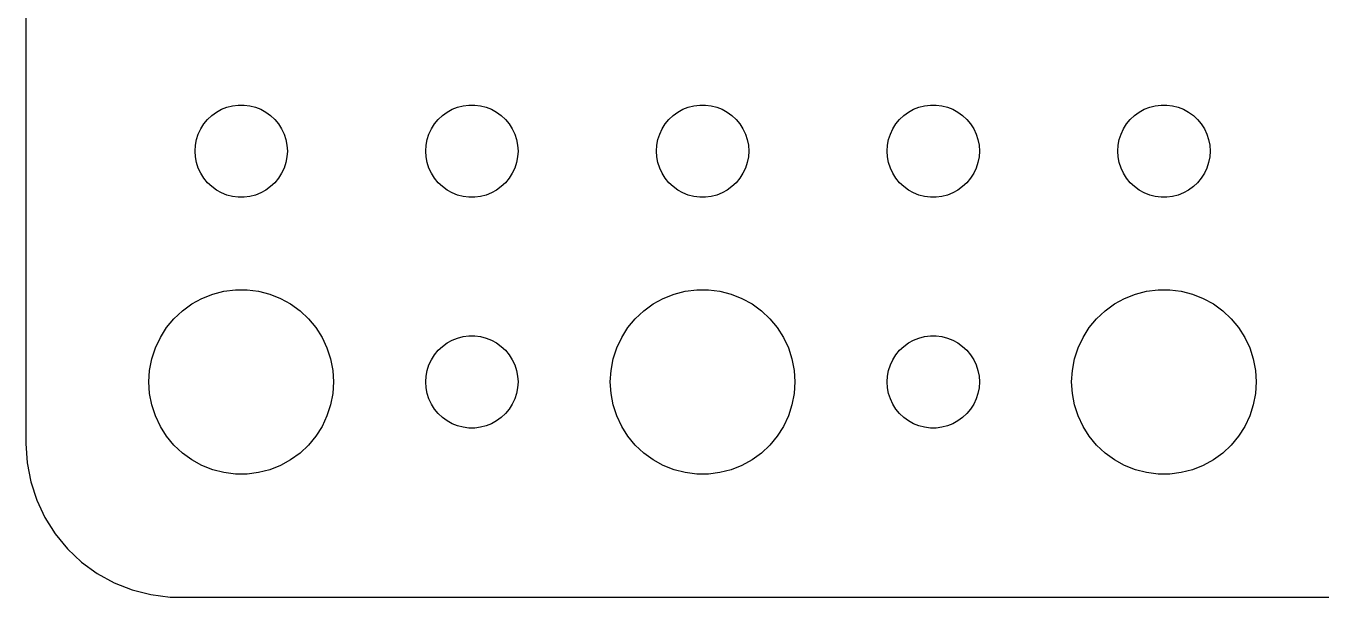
# Model space of a CAD drawing. Header units: metres. Extents: x -44 to 44, y 248 to 508.
# Drawn here: x -44.5 to -2.39, y 464.01 to 482.57 of the extents above; entities that cross this region are included whole.
import ezdxf

# ---------------------------------------------------------------- set-up
doc = ezdxf.new("R2010")
doc.units = ezdxf.units.M

msp = doc.modelspace()

# ---------------------------------------------------------------- linework, layer by layer
for p, q in [((-44.5, 503), (-44.5, 469)), ((-38.5934, 479.527), (-38.4561, 479.656)), ((-38.4561, 479.656), (-38.3037, 479.766)), ((-38.3037, 479.766), (-38.1387, 479.857)), ((-38.1387, 479.857), (-37.9635, 479.927)), ((-37.9635, 479.927), (-37.7811, 479.973)), ((-37.7811, 479.973), (-37.5942, 479.997)), ((-37.5942, 479.997), (-37.4058, 479.997)), ((-37.4058, 479.997), (-37.2189, 479.973)), ((-37.2189, 479.973), (-37.0365, 479.927)), ((-37.0365, 479.927), (-36.8613, 479.857)), ((-36.8613, 479.857), (-36.6963, 479.766)), ((-36.6963, 479.766), (-36.5439, 479.656)), ((-36.5439, 479.656), (-36.4065, 479.527)), ((-31.0934, 479.527), (-30.9561, 479.656)), ((-30.9561, 479.656), (-30.8037, 479.766)), ((-30.8037, 479.766), (-30.6387, 479.857)), ((-30.6387, 479.857), (-30.4635, 479.927)), ((-30.4635, 479.927), (-30.2811, 479.973)), ((-30.2811, 479.973), (-30.0942, 479.997)), ((-30.0942, 479.997), (-29.9058, 479.997)), ((-29.9058, 479.997), (-29.7189, 479.973)), ((-29.7189, 479.973), (-29.5365, 479.927)), ((-29.5365, 479.927), (-29.3613, 479.857)), ((-29.3613, 479.857), (-29.1963, 479.766)), ((-29.1963, 479.766), (-29.0439, 479.656)), ((-29.0439, 479.656), (-28.9065, 479.527)), ((-23.5934, 479.527), (-23.4561, 479.656)), ((-23.4561, 479.656), (-23.3037, 479.766)), ((-23.3037, 479.766), (-23.1387, 479.857)), ((-23.1387, 479.857), (-22.9635, 479.927)), ((-22.9635, 479.927), (-22.7811, 479.973)), ((-22.7811, 479.973), (-22.5942, 479.997)), ((-22.5942, 479.997), (-22.4058, 479.997)), ((-22.4058, 479.997), (-22.2189, 479.973)), ((-22.2189, 479.973), (-22.0365, 479.927)), ((-22.0365, 479.927), (-21.8613, 479.857)), ((-21.8613, 479.857), (-21.6963, 479.766)), ((-21.6963, 479.766), (-21.5439, 479.656)), ((-21.5439, 479.656), (-21.4065, 479.527)), ((-16.0934, 479.527), (-15.9561, 479.656)), ((-15.9561, 479.656), (-15.8037, 479.766)), ((-15.8037, 479.766), (-15.6387, 479.857)), ((-15.6387, 479.857), (-15.4635, 479.927)), ((-15.4635, 479.927), (-15.2811, 479.973)), ((-15.2811, 479.973), (-15.0942, 479.997)), ((-15.0942, 479.997), (-14.9058, 479.997)), ((-14.9058, 479.997), (-14.7189, 479.973)), ((-14.7189, 479.973), (-14.5365, 479.927)), ((-14.5365, 479.927), (-14.3613, 479.857)), ((-14.3613, 479.857), (-14.1963, 479.766)), ((-14.1963, 479.766), (-14.0439, 479.656)), ((-14.0439, 479.656), (-13.9065, 479.527)), ((-8.59344, 479.527), (-8.45613, 479.656)), ((-8.45613, 479.656), (-8.30373, 479.766)), ((-8.30373, 479.766), (-8.13866, 479.857)), ((-8.13866, 479.857), (-7.96352, 479.927)), ((-7.96352, 479.927), (-7.78107, 479.973)), ((-7.78107, 479.973), (-7.59418, 479.997)), ((-7.59418, 479.997), (-7.40581, 479.997)), ((-7.40581, 479.997), (-7.21892, 479.973)), ((-7.21892, 479.973), (-7.03647, 479.927)), ((-7.03647, 479.927), (-6.86133, 479.857)), ((-6.86133, 479.857), (-6.69626, 479.766)), ((-6.69626, 479.766), (-6.54385, 479.656)), ((-6.54385, 479.656), (-6.40654, 479.527)), ((-38.8947, 479.052), (-38.8145, 479.223)), ((-38.8145, 479.223), (-38.7135, 479.382)), ((-38.7135, 479.382), (-38.5934, 479.527)), ((-36.4065, 479.527), (-36.2865, 479.382)), ((-36.2865, 479.382), (-36.1855, 479.223)), ((-36.1855, 479.223), (-36.1053, 479.052)), ((-31.3947, 479.052), (-31.3145, 479.223)), ((-31.3145, 479.223), (-31.2135, 479.382)), ((-31.2135, 479.382), (-31.0934, 479.527)), ((-28.9065, 479.527), (-28.7865, 479.382)), ((-28.7865, 479.382), (-28.6855, 479.223)), ((-28.6855, 479.223), (-28.6053, 479.052)), ((-23.8947, 479.052), (-23.8145, 479.223)), ((-23.8145, 479.223), (-23.7135, 479.382)), ((-23.7135, 479.382), (-23.5934, 479.527)), ((-21.4065, 479.527), (-21.2865, 479.382)), ((-21.2865, 479.382), (-21.1855, 479.223)), ((-21.1855, 479.223), (-21.1053, 479.052)), ((-16.3947, 479.052), (-16.3145, 479.223)), ((-16.3145, 479.223), (-16.2135, 479.382)), ((-16.2135, 479.382), (-16.0934, 479.527)), ((-13.9065, 479.527), (-13.7865, 479.382)), ((-13.7865, 479.382), (-13.6855, 479.223)), ((-13.6855, 479.223), (-13.6053, 479.052)), ((-8.89465, 479.052), (-8.81445, 479.223)), ((-8.81445, 479.223), (-8.71352, 479.382)), ((-8.71352, 479.382), (-8.59344, 479.527)), ((-6.40654, 479.527), (-6.28647, 479.382)), ((-6.28647, 479.382), (-6.18553, 479.223)), ((-6.18553, 479.223), (-6.10533, 479.052)), ((-38.9882, 478.688), (-38.9529, 478.873)), ((-38.9529, 478.873), (-38.8947, 479.052)), ((-36.1053, 479.052), (-36.0471, 478.873)), ((-36.0471, 478.873), (-36.0118, 478.688)), ((-31.4882, 478.688), (-31.4529, 478.873)), ((-31.4529, 478.873), (-31.3947, 479.052)), ((-28.6053, 479.052), (-28.5471, 478.873)), ((-28.5471, 478.873), (-28.5118, 478.688)), ((-23.9882, 478.688), (-23.9529, 478.873)), ((-23.9529, 478.873), (-23.8947, 479.052)), ((-21.1053, 479.052), (-21.0471, 478.873)), ((-21.0471, 478.873), (-21.0118, 478.688)), ((-16.4882, 478.688), (-16.4529, 478.873)), ((-16.4529, 478.873), (-16.3947, 479.052)), ((-13.6053, 479.052), (-13.5471, 478.873)), ((-13.5471, 478.873), (-13.5118, 478.688)), ((-8.98816, 478.688), (-8.95287, 478.873)), ((-8.95287, 478.873), (-8.89465, 479.052)), ((-6.10533, 479.052), (-6.04712, 478.873)), ((-6.04712, 478.873), (-6.01183, 478.688)), ((-39, 478.5), (-38.9882, 478.688)), ((-38.9882, 478.312), (-39, 478.5)), ((-36.0118, 478.688), (-36, 478.5)), ((-36, 478.5), (-36.0118, 478.312)), ((-31.5, 478.5), (-31.4882, 478.688)), ((-31.4882, 478.312), (-31.5, 478.5)), ((-28.5118, 478.688), (-28.5, 478.5)), ((-28.5, 478.5), (-28.5118, 478.312)), ((-24, 478.5), (-23.9882, 478.688)), ((-23.9882, 478.312), (-24, 478.5)), ((-21.0118, 478.688), (-21, 478.5)), ((-21, 478.5), (-21.0118, 478.312)), ((-16.5, 478.5), (-16.4882, 478.688)), ((-16.4882, 478.312), (-16.5, 478.5)), ((-13.5118, 478.688), (-13.5, 478.5)), ((-13.5, 478.5), (-13.5118, 478.312)), ((-9, 478.5), (-8.98816, 478.688)), ((-8.98816, 478.312), (-9, 478.5)), ((-6.01183, 478.688), (-6, 478.5)), ((-6, 478.5), (-6.01183, 478.312)), ((-38.9529, 478.127), (-38.9882, 478.312)), ((-38.8947, 477.948), (-38.9529, 478.127)), ((-36.0471, 478.127), (-36.1053, 477.948)), ((-36.0118, 478.312), (-36.0471, 478.127)), ((-31.4529, 478.127), (-31.4882, 478.312)), ((-31.3947, 477.948), (-31.4529, 478.127)), ((-28.5471, 478.127), (-28.6053, 477.948)), ((-28.5118, 478.312), (-28.5471, 478.127)), ((-23.9529, 478.127), (-23.9882, 478.312)), ((-23.8947, 477.948), (-23.9529, 478.127)), ((-21.0471, 478.127), (-21.1053, 477.948)), ((-21.0118, 478.312), (-21.0471, 478.127)), ((-16.4529, 478.127), (-16.4882, 478.312)), ((-16.3947, 477.948), (-16.4529, 478.127)), ((-13.5471, 478.127), (-13.6053, 477.948)), ((-13.5118, 478.312), (-13.5471, 478.127)), ((-8.95287, 478.127), (-8.98816, 478.312)), ((-8.89465, 477.948), (-8.95287, 478.127)), ((-6.04712, 478.127), (-6.10533, 477.948)), ((-6.01183, 478.312), (-6.04712, 478.127)), ((-38.8145, 477.777), (-38.8947, 477.948)), ((-38.7135, 477.618), (-38.8145, 477.777)), ((-38.5934, 477.473), (-38.7135, 477.618)), ((-36.2865, 477.618), (-36.4065, 477.473)), ((-36.1855, 477.777), (-36.2865, 477.618)), ((-36.1053, 477.948), (-36.1855, 477.777)), ((-31.3145, 477.777), (-31.3947, 477.948)), ((-31.2135, 477.618), (-31.3145, 477.777)), ((-31.0934, 477.473), (-31.2135, 477.618)), ((-28.7865, 477.618), (-28.9065, 477.473)), ((-28.6855, 477.777), (-28.7865, 477.618)), ((-28.6053, 477.948), (-28.6855, 477.777)), ((-23.8145, 477.777), (-23.8947, 477.948)), ((-23.7135, 477.618), (-23.8145, 477.777)), ((-23.5934, 477.473), (-23.7135, 477.618)), ((-21.2865, 477.618), (-21.4065, 477.473)), ((-21.1855, 477.777), (-21.2865, 477.618)), ((-21.1053, 477.948), (-21.1855, 477.777)), ((-16.3145, 477.777), (-16.3947, 477.948)), ((-16.2135, 477.618), (-16.3145, 477.777)), ((-16.0934, 477.473), (-16.2135, 477.618)), ((-13.7865, 477.618), (-13.9065, 477.473)), ((-13.6855, 477.777), (-13.7865, 477.618)), ((-13.6053, 477.948), (-13.6855, 477.777)), ((-8.81445, 477.777), (-8.89465, 477.948)), ((-8.71352, 477.618), (-8.81445, 477.777)), ((-8.59344, 477.473), (-8.71352, 477.618)), ((-6.28647, 477.618), (-6.40654, 477.473)), ((-6.18553, 477.777), (-6.28647, 477.618)), ((-6.10533, 477.948), (-6.18553, 477.777)), ((-38.4561, 477.344), (-38.5934, 477.473)), ((-38.3037, 477.234), (-38.4561, 477.344)), ((-38.1387, 477.143), (-38.3037, 477.234)), ((-37.9635, 477.073), (-38.1387, 477.143)), ((-36.8613, 477.143), (-37.0365, 477.073)), ((-36.6963, 477.234), (-36.8613, 477.143)), ((-36.5439, 477.344), (-36.6963, 477.234)), ((-36.4065, 477.473), (-36.5439, 477.344)), ((-30.9561, 477.344), (-31.0934, 477.473)), ((-30.8037, 477.234), (-30.9561, 477.344)), ((-30.6387, 477.143), (-30.8037, 477.234)), ((-30.4635, 477.073), (-30.6387, 477.143)), ((-29.3613, 477.143), (-29.5365, 477.073)), ((-29.1963, 477.234), (-29.3613, 477.143)), ((-29.0439, 477.344), (-29.1963, 477.234)), ((-28.9065, 477.473), (-29.0439, 477.344)), ((-23.4561, 477.344), (-23.5934, 477.473)), ((-23.3037, 477.234), (-23.4561, 477.344)), ((-23.1387, 477.143), (-23.3037, 477.234)), ((-22.9635, 477.073), (-23.1387, 477.143)), ((-21.8613, 477.143), (-22.0365, 477.073)), ((-21.6963, 477.234), (-21.8613, 477.143)), ((-21.5439, 477.344), (-21.6963, 477.234)), ((-21.4065, 477.473), (-21.5439, 477.344)), ((-15.9561, 477.344), (-16.0934, 477.473)), ((-15.8037, 477.234), (-15.9561, 477.344)), ((-15.6387, 477.143), (-15.8037, 477.234)), ((-15.4635, 477.073), (-15.6387, 477.143)), ((-14.3613, 477.143), (-14.5365, 477.073)), ((-14.1963, 477.234), (-14.3613, 477.143)), ((-14.0439, 477.344), (-14.1963, 477.234)), ((-13.9065, 477.473), (-14.0439, 477.344)), ((-8.45613, 477.344), (-8.59344, 477.473)), ((-8.30373, 477.234), (-8.45613, 477.344)), ((-8.13866, 477.143), (-8.30373, 477.234)), ((-7.96352, 477.073), (-8.13866, 477.143)), ((-6.86133, 477.143), (-7.03647, 477.073)), ((-6.69626, 477.234), (-6.86133, 477.143)), ((-6.54385, 477.344), (-6.69626, 477.234)), ((-6.40654, 477.473), (-6.54385, 477.344)), ((-37.7811, 477.027), (-37.9635, 477.073)), ((-37.5942, 477.003), (-37.7811, 477.027)), ((-37.4058, 477.003), (-37.5942, 477.003)), ((-37.2189, 477.027), (-37.4058, 477.003)), ((-37.0365, 477.073), (-37.2189, 477.027)), ((-30.2811, 477.027), (-30.4635, 477.073)), ((-30.0942, 477.003), (-30.2811, 477.027)), ((-29.9058, 477.003), (-30.0942, 477.003)), ((-29.7189, 477.027), (-29.9058, 477.003)), ((-29.5365, 477.073), (-29.7189, 477.027)), ((-22.7811, 477.027), (-22.9635, 477.073)), ((-22.5942, 477.003), (-22.7811, 477.027)), ((-22.4058, 477.003), (-22.5942, 477.003)), ((-22.2189, 477.027), (-22.4058, 477.003)), ((-22.0365, 477.073), (-22.2189, 477.027)), ((-15.2811, 477.027), (-15.4635, 477.073)), ((-15.0942, 477.003), (-15.2811, 477.027)), ((-14.9058, 477.003), (-15.0942, 477.003)), ((-14.7189, 477.027), (-14.9058, 477.003)), ((-14.5365, 477.073), (-14.7189, 477.027)), ((-7.78107, 477.027), (-7.96352, 477.073)), ((-7.59418, 477.003), (-7.78107, 477.027)), ((-7.40581, 477.003), (-7.59418, 477.003)), ((-7.21892, 477.027), (-7.40581, 477.003)), ((-7.03647, 477.073), (-7.21892, 477.027)), ((-38.7773, 473.714), (-38.427, 473.853)), ((-38.427, 473.853), (-38.0621, 473.947)), ((-38.0621, 473.947), (-37.6884, 473.994)), ((-37.6884, 473.994), (-37.3116, 473.994)), ((-37.3116, 473.994), (-36.9379, 473.947)), ((-36.9379, 473.947), (-36.5729, 473.853)), ((-36.5729, 473.853), (-36.2227, 473.714)), ((-23.7773, 473.714), (-23.427, 473.853)), ((-23.427, 473.853), (-23.0621, 473.947)), ((-23.0621, 473.947), (-22.6884, 473.994)), ((-22.6884, 473.994), (-22.3116, 473.994)), ((-22.3116, 473.994), (-21.9379, 473.947)), ((-21.9379, 473.947), (-21.5729, 473.853)), ((-21.5729, 473.853), (-21.2227, 473.714)), ((-8.77733, 473.714), (-8.42705, 473.853)), ((-8.42705, 473.853), (-8.06213, 473.947)), ((-8.06213, 473.947), (-7.68837, 473.994)), ((-7.68837, 473.994), (-7.31161, 473.994)), ((-7.31161, 473.994), (-6.93785, 473.947)), ((-6.93785, 473.947), (-6.57294, 473.853)), ((-6.57294, 473.853), (-6.22266, 473.714)), ((-39.4123, 473.312), (-39.1075, 473.533)), ((-39.1075, 473.533), (-38.7773, 473.714)), ((-36.2227, 473.714), (-35.8925, 473.533)), ((-35.8925, 473.533), (-35.5877, 473.312)), ((-24.4123, 473.312), (-24.1075, 473.533)), ((-24.1075, 473.533), (-23.7773, 473.714)), ((-21.2227, 473.714), (-20.8925, 473.533)), ((-20.8925, 473.533), (-20.5877, 473.312)), ((-9.41226, 473.312), (-9.10747, 473.533)), ((-9.10747, 473.533), (-8.77733, 473.714)), ((-6.22266, 473.714), (-5.89252, 473.533)), ((-5.89252, 473.533), (-5.58772, 473.312)), ((-39.927, 472.763), (-39.6869, 473.054)), ((-39.6869, 473.054), (-39.4123, 473.312)), ((-35.5877, 473.312), (-35.3131, 473.054)), ((-35.3131, 473.054), (-35.0729, 472.763)), ((-24.927, 472.763), (-24.6869, 473.054)), ((-24.6869, 473.054), (-24.4123, 473.312)), ((-20.5877, 473.312), (-20.3131, 473.054)), ((-20.3131, 473.054), (-20.0729, 472.763)), ((-9.92705, 472.763), (-9.6869, 473.054)), ((-9.6869, 473.054), (-9.41226, 473.312)), ((-5.58772, 473.312), (-5.31308, 473.054)), ((-5.31308, 473.054), (-5.07294, 472.763)), ((-40.1289, 472.445), (-39.927, 472.763)), ((-35.0729, 472.763), (-34.8711, 472.445)), ((-30.2811, 472.473), (-30.0942, 472.497)), ((-30.0942, 472.497), (-29.9058, 472.497)), ((-29.9058, 472.497), (-29.7189, 472.473)), ((-25.1289, 472.445), (-24.927, 472.763)), ((-20.0729, 472.763), (-19.8711, 472.445)), ((-15.2811, 472.473), (-15.0942, 472.497)), ((-15.0942, 472.497), (-14.9058, 472.497)), ((-14.9058, 472.497), (-14.7189, 472.473)), ((-10.1289, 472.445), (-9.92705, 472.763)), ((-5.07294, 472.763), (-4.87108, 472.445)), ((-40.4057, 471.746), (-40.2893, 472.104)), ((-40.2893, 472.104), (-40.1289, 472.445)), ((-34.8711, 472.445), (-34.7107, 472.104)), ((-34.7107, 472.104), (-34.5942, 471.746)), ((-31.0934, 472.027), (-30.9561, 472.156)), ((-30.9561, 472.156), (-30.8037, 472.266)), ((-30.8037, 472.266), (-30.6387, 472.357)), ((-30.6387, 472.357), (-30.4635, 472.427)), ((-30.4635, 472.427), (-30.2811, 472.473)), ((-29.7189, 472.473), (-29.5365, 472.427)), ((-29.5365, 472.427), (-29.3613, 472.357)), ((-29.3613, 472.357), (-29.1963, 472.266)), ((-29.1963, 472.266), (-29.0439, 472.156)), ((-29.0439, 472.156), (-28.9065, 472.027)), ((-25.4057, 471.746), (-25.2893, 472.104)), ((-25.2893, 472.104), (-25.1289, 472.445)), ((-19.8711, 472.445), (-19.7107, 472.104)), ((-19.7107, 472.104), (-19.5942, 471.746)), ((-16.0934, 472.027), (-15.9561, 472.156)), ((-15.9561, 472.156), (-15.8037, 472.266)), ((-15.8037, 472.266), (-15.6387, 472.357)), ((-15.6387, 472.357), (-15.4635, 472.427)), ((-15.4635, 472.427), (-15.2811, 472.473)), ((-14.7189, 472.473), (-14.5365, 472.427)), ((-14.5365, 472.427), (-14.3613, 472.357)), ((-14.3613, 472.357), (-14.1963, 472.266)), ((-14.1963, 472.266), (-14.0439, 472.156)), ((-14.0439, 472.156), (-13.9065, 472.027)), ((-10.4057, 471.746), (-10.2893, 472.104)), ((-10.2893, 472.104), (-10.1289, 472.445)), ((-4.87108, 472.445), (-4.71066, 472.104)), ((-4.71066, 472.104), (-4.59424, 471.746)), ((-40.4763, 471.376), (-40.4057, 471.746)), ((-34.5942, 471.746), (-34.5237, 471.376)), ((-31.3947, 471.552), (-31.3145, 471.723)), ((-31.3145, 471.723), (-31.2135, 471.882)), ((-31.2135, 471.882), (-31.0934, 472.027)), ((-28.9065, 472.027), (-28.7865, 471.882)), ((-28.7865, 471.882), (-28.6855, 471.723)), ((-28.6855, 471.723), (-28.6053, 471.552)), ((-25.4763, 471.376), (-25.4057, 471.746)), ((-19.5942, 471.746), (-19.5237, 471.376)), ((-16.3947, 471.552), (-16.3145, 471.723)), ((-16.3145, 471.723), (-16.2135, 471.882)), ((-16.2135, 471.882), (-16.0934, 472.027)), ((-13.9065, 472.027), (-13.7865, 471.882)), ((-13.7865, 471.882), (-13.6855, 471.723)), ((-13.6855, 471.723), (-13.6053, 471.552)), ((-10.4763, 471.376), (-10.4057, 471.746)), ((-4.59424, 471.746), (-4.52365, 471.376)), ((-40.5, 471), (-40.4763, 471.376)), ((-34.5237, 471.376), (-34.5, 471)), ((-31.4882, 471.188), (-31.4529, 471.373)), ((-31.4529, 471.373), (-31.3947, 471.552)), ((-28.6053, 471.552), (-28.5471, 471.373)), ((-28.5471, 471.373), (-28.5118, 471.188)), ((-25.5, 471), (-25.4763, 471.376)), ((-19.5237, 471.376), (-19.5, 471)), ((-16.4882, 471.188), (-16.4529, 471.373)), ((-16.4529, 471.373), (-16.3947, 471.552)), ((-13.6053, 471.552), (-13.5471, 471.373)), ((-13.5471, 471.373), (-13.5118, 471.188)), ((-10.5, 471), (-10.4763, 471.376)), ((-4.52365, 471.376), (-4.5, 471)), ((-40.4763, 470.624), (-40.5, 471)), ((-34.5, 471), (-34.5237, 470.624)), ((-31.5, 471), (-31.4882, 471.188)), ((-31.4882, 470.812), (-31.5, 471)), ((-31.4529, 470.627), (-31.4882, 470.812)), ((-28.5118, 470.812), (-28.5471, 470.627)), ((-28.5118, 471.188), (-28.5, 471)), ((-28.5, 471), (-28.5118, 470.812)), ((-25.4763, 470.624), (-25.5, 471)), ((-19.5, 471), (-19.5237, 470.624)), ((-16.5, 471), (-16.4882, 471.188)), ((-16.4882, 470.812), (-16.5, 471)), ((-16.4529, 470.627), (-16.4882, 470.812)), ((-13.5118, 470.812), (-13.5471, 470.627)), ((-13.5118, 471.188), (-13.5, 471)), ((-13.5, 471), (-13.5118, 470.812)), ((-10.4763, 470.624), (-10.5, 471)), ((-4.5, 471), (-4.52365, 470.624)), ((-40.4057, 470.254), (-40.4763, 470.624)), ((-34.5237, 470.624), (-34.5942, 470.254)), ((-31.3947, 470.448), (-31.4529, 470.627)), ((-31.3145, 470.277), (-31.3947, 470.448)), ((-28.6053, 470.448), (-28.6855, 470.277)), ((-28.5471, 470.627), (-28.6053, 470.448)), ((-25.4057, 470.254), (-25.4763, 470.624)), ((-19.5237, 470.624), (-19.5942, 470.254)), ((-16.3947, 470.448), (-16.4529, 470.627)), ((-16.3145, 470.277), (-16.3947, 470.448)), ((-13.6053, 470.448), (-13.6855, 470.277)), ((-13.5471, 470.627), (-13.6053, 470.448)), ((-10.4057, 470.254), (-10.4763, 470.624)), ((-4.52365, 470.624), (-4.59424, 470.254)), ((-40.2893, 469.896), (-40.4057, 470.254)), ((-34.5942, 470.254), (-34.7107, 469.896)), ((-31.2135, 470.118), (-31.3145, 470.277)), ((-31.0934, 469.973), (-31.2135, 470.118)), ((-30.9561, 469.844), (-31.0934, 469.973)), ((-28.9065, 469.973), (-29.0439, 469.844)), ((-28.7865, 470.118), (-28.9065, 469.973)), ((-28.6855, 470.277), (-28.7865, 470.118)), ((-25.2893, 469.896), (-25.4057, 470.254)), ((-19.5942, 470.254), (-19.7107, 469.896)), ((-16.2135, 470.118), (-16.3145, 470.277)), ((-16.0934, 469.973), (-16.2135, 470.118)), ((-15.9561, 469.844), (-16.0934, 469.973)), ((-13.9065, 469.973), (-14.0439, 469.844)), ((-13.7865, 470.118), (-13.9065, 469.973)), ((-13.6855, 470.277), (-13.7865, 470.118)), ((-10.2893, 469.896), (-10.4057, 470.254)), ((-4.59424, 470.254), (-4.71066, 469.896)), ((-40.1289, 469.555), (-40.2893, 469.896)), ((-39.927, 469.237), (-40.1289, 469.555)), ((-34.8711, 469.555), (-35.0729, 469.237)), ((-34.7107, 469.896), (-34.8711, 469.555)), ((-30.8037, 469.734), (-30.9561, 469.844)), ((-30.6387, 469.643), (-30.8037, 469.734)), ((-30.4635, 469.573), (-30.6387, 469.643)), ((-30.2811, 469.527), (-30.4635, 469.573)), ((-30.0942, 469.503), (-30.2811, 469.527)), ((-29.7189, 469.527), (-29.9058, 469.503)), ((-29.5365, 469.573), (-29.7189, 469.527)), ((-29.3613, 469.643), (-29.5365, 469.573)), ((-29.1963, 469.734), (-29.3613, 469.643)), ((-29.0439, 469.844), (-29.1963, 469.734)), ((-25.1289, 469.555), (-25.2893, 469.896)), ((-24.927, 469.237), (-25.1289, 469.555)), ((-19.8711, 469.555), (-20.0729, 469.237)), ((-19.7107, 469.896), (-19.8711, 469.555)), ((-15.8037, 469.734), (-15.9561, 469.844)), ((-15.6387, 469.643), (-15.8037, 469.734)), ((-15.4635, 469.573), (-15.6387, 469.643)), ((-15.2811, 469.527), (-15.4635, 469.573)), ((-15.0942, 469.503), (-15.2811, 469.527)), ((-14.7189, 469.527), (-14.9058, 469.503)), ((-14.5365, 469.573), (-14.7189, 469.527)), ((-14.3613, 469.643), (-14.5365, 469.573)), ((-14.1963, 469.734), (-14.3613, 469.643)), ((-14.0439, 469.844), (-14.1963, 469.734)), ((-10.1289, 469.555), (-10.2893, 469.896)), ((-9.92705, 469.237), (-10.1289, 469.555)), ((-4.87108, 469.555), (-5.07294, 469.237)), ((-4.71066, 469.896), (-4.87108, 469.555)), ((-39.6869, 468.946), (-39.927, 469.237)), ((-35.0729, 469.237), (-35.3131, 468.946)), ((-29.9058, 469.503), (-30.0942, 469.503)), ((-24.6869, 468.946), (-24.927, 469.237)), ((-20.0729, 469.237), (-20.3131, 468.946)), ((-14.9058, 469.503), (-15.0942, 469.503)), ((-9.6869, 468.946), (-9.92705, 469.237)), ((-5.07294, 469.237), (-5.31308, 468.946)), ((-44.5, 469), (-44.4606, 468.373)), ((-39.4123, 468.688), (-39.6869, 468.946)), ((-39.1075, 468.467), (-39.4123, 468.688)), ((-35.5877, 468.688), (-35.8925, 468.467)), ((-35.3131, 468.946), (-35.5877, 468.688)), ((-24.4123, 468.688), (-24.6869, 468.946)), ((-24.1075, 468.467), (-24.4123, 468.688)), ((-20.5877, 468.688), (-20.8925, 468.467)), ((-20.3131, 468.946), (-20.5877, 468.688)), ((-9.41226, 468.688), (-9.6869, 468.946)), ((-9.10747, 468.467), (-9.41226, 468.688)), ((-5.58772, 468.688), (-5.89252, 468.467)), ((-5.31308, 468.946), (-5.58772, 468.688)), ((-44.4606, 468.373), (-44.3429, 467.757)), ((-38.7773, 468.286), (-39.1075, 468.467)), ((-38.427, 468.147), (-38.7773, 468.286)), ((-36.2227, 468.286), (-36.5729, 468.147)), ((-35.8925, 468.467), (-36.2227, 468.286)), ((-23.7773, 468.286), (-24.1075, 468.467)), ((-23.427, 468.147), (-23.7773, 468.286)), ((-21.2227, 468.286), (-21.5729, 468.147)), ((-20.8925, 468.467), (-21.2227, 468.286)), ((-8.77733, 468.286), (-9.10747, 468.467)), ((-8.42705, 468.147), (-8.77733, 468.286)), ((-6.22266, 468.286), (-6.57294, 468.147)), ((-5.89252, 468.467), (-6.22266, 468.286)), ((-38.0621, 468.053), (-38.427, 468.147)), ((-37.6884, 468.006), (-38.0621, 468.053)), ((-37.3116, 468.006), (-37.6884, 468.006)), ((-36.9379, 468.053), (-37.3116, 468.006)), ((-36.5729, 468.147), (-36.9379, 468.053)), ((-23.0621, 468.053), (-23.427, 468.147)), ((-22.6884, 468.006), (-23.0621, 468.053)), ((-22.3116, 468.006), (-22.6884, 468.006)), ((-21.9379, 468.053), (-22.3116, 468.006)), ((-21.5729, 468.147), (-21.9379, 468.053)), ((-8.06213, 468.053), (-8.42705, 468.147)), ((-7.68837, 468.006), (-8.06213, 468.053)), ((-7.31161, 468.006), (-7.68837, 468.006)), ((-6.93785, 468.053), (-7.31161, 468.006)), ((-6.57294, 468.147), (-6.93785, 468.053)), ((-44.3429, 467.757), (-44.1489, 467.159)), ((-44.1489, 467.159), (-43.8815, 466.591)), ((-43.8815, 466.591), (-43.5451, 466.061)), ((-43.5451, 466.061), (-43.1448, 465.577)), ((-43.1448, 465.577), (-42.6871, 465.147)), ((-42.6871, 465.147), (-42.1791, 464.778)), ((-42.1791, 464.778), (-41.6289, 464.476)), ((-41.6289, 464.476), (-41.0451, 464.245)), ((-41.0451, 464.245), (-40.4369, 464.089)), ((-40.4369, 464.089), (-39.8139, 464.01)), ((-39.8139, 464.01), (39.8139, 464.01))]:
    msp.add_line(p, q)

doc.saveas('drawing.dxf')
